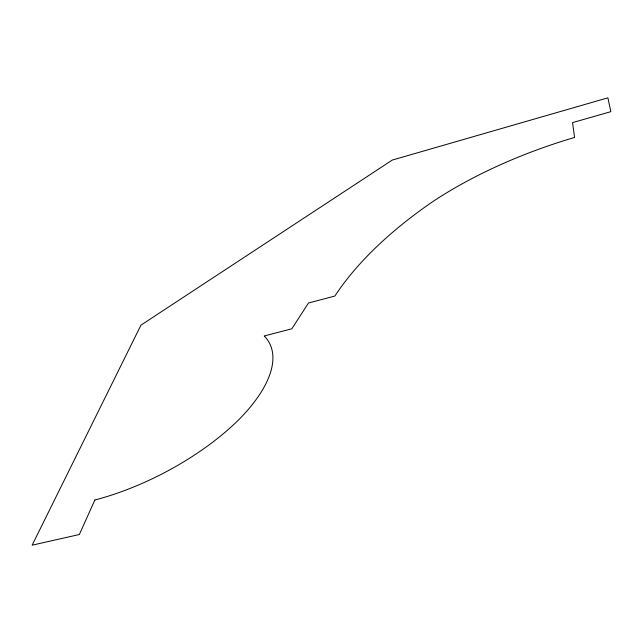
<?xml version="1.0" encoding="UTF-8"?>
<svg xmlns="http://www.w3.org/2000/svg" width="643" height="643" viewBox="0 0 643 643"><rect width="100%" height="100%" fill="white"/><g stroke="black" fill="none" stroke-linecap="round" stroke-linejoin="round"><path stroke-width="0.96" d="M94.867 499.997L79.346 534.51L32.15 545.176L140.946 325.149L392.294 160.059L607.892 97.824L610.85 111.665L572.551 122.612L574.577 137.433A278.411 126.438 -15.9 0 0 432.192 202.015A451.016 218.274 -12.7 0 0 334.858 296.053L308.487 303.014L291.809 328.806L264.241 335.959A153.283 66.583 -27.6 0 1 237.958 420.546A157.197 68.054 -27.6 0 1 94.867 499.997"/></g></svg>
